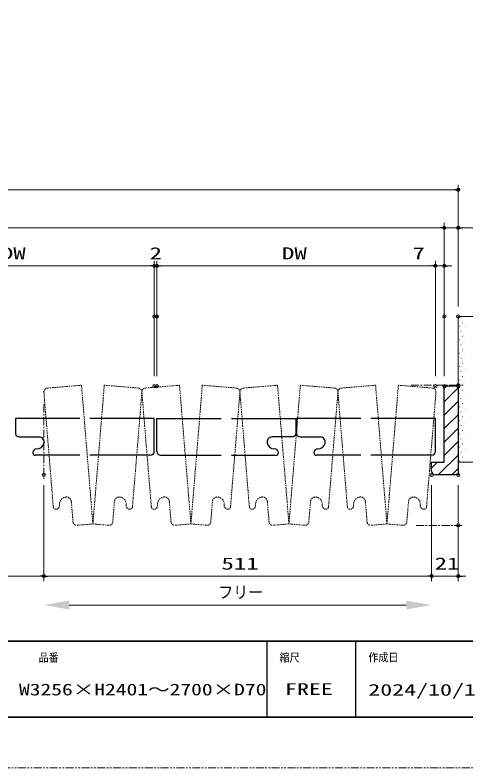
# Model space of a CAD drawing. Units: millimetres, scale not verified. Extents: x -1306 to 1306, y -607 to 607.
# Drawn here: x -222 to 134, y -594 to 0 of the extents above; entities that cross this region are included whole.
import ezdxf
from ezdxf.enums import TextEntityAlignment as Align

# ---------------------------------------------------------------- set-up
doc = ezdxf.new("R2010")
doc.units = ezdxf.units.MM
doc.header["$LTSCALE"] = 5
doc.header["$PDMODE"] = 32
doc.header["$PDSIZE"] = 2.5
for name, pattern in [('USER1', [2.5, 1.25, -0.25, 0.25, -0.25, 0.25, -0.25]), ('USER2', [0.375, 0.25, -0.125]), ('USER3', [2, 1.25, -0.25, 0.25, -0.25])]:
    doc.linetypes.add(name, pattern=pattern)
for name, color, linetype, lineweight in [('0-1_線(黄)', 2, 'Continuous', 15), ('0-3_陰線', 4, 'USER1', 9), ('0-C_中心線', 3, 'USER3', 9), ('0-D_線(白)', 7, 'Continuous', 30), ('1-1_寸法線', 3, 'Continuous', 13), ('1-2_ハッチング', 6, 'Continuous', 9), ('1-4_DEFPOINTS', 7, 'Continuous', 5), ('1-5_0', 3, 'Continuous', 25), ('1-6_点線(黄)', 2, 'USER2', 15), ('1-7_図面枠', 7, 'Continuous', 35)]:
    doc.layers.add(name, color=color, linetype=linetype, lineweight=lineweight)
doc.styles.add('ＭＳ ゴシック', font='')
doc.styles.get('ＭＳ ゴシック').set_extended_font_data('MS Gothic')

# ---------------------------------------------------------------- blocks, each defined once
blk = doc.blocks.new('_DOT')
at = {"layer": '1-5_0'}
blk.add_line((-2.5, 0), (-5, 0), dxfattribs=at)
for points in [[(0, 0), (-2.5, 0), (-2.48, 0.313)], [(0, 0), (-2.48, -0.313), (-2.5, 0)], [(0, 0), (-2.48, 0.313), (-2.421, 0.622)], [(0, 0), (-2.421, -0.622), (-2.48, -0.313)], [(0, 0), (-2.421, 0.622), (-2.324, 0.92)], [(0, 0), (-2.324, -0.92), (-2.421, -0.622)], [(0, 0), (-2.324, 0.92), (-2.191, 1.204)], [(0, 0), (-2.191, -1.204), (-2.324, -0.92)], [(0, 0), (-2.191, 1.204), (-2.023, 1.469)], [(0, 0), (-2.023, -1.469), (-2.191, -1.204)], [(0, 0), (-2.023, 1.469), (-1.822, 1.711)], [(0, 0), (-1.822, -1.711), (-2.023, -1.469)], [(0, 0), (-1.822, 1.711), (-1.594, 1.926)], [(0, 0), (-1.594, -1.926), (-1.822, -1.711)], [(0, 0), (-1.594, 1.926), (-1.34, 2.111)], [(0, 0), (-1.34, -2.111), (-1.594, -1.926)], [(0, 0), (-1.34, 2.111), (-1.064, 2.262)], [(0, 0), (-1.064, -2.262), (-1.34, -2.111)], [(0, 0), (-1.064, 2.262), (-0.773, 2.378)], [(0, 0), (-0.773, -2.378), (-1.064, -2.262)], [(0, 0), (-0.773, 2.378), (-0.468, 2.456)], [(0, 0), (-0.468, -2.456), (-0.773, -2.378)], [(0, 0), (-0.468, 2.456), (-0.157, 2.495)], [(0, 0), (-0.157, -2.495), (-0.468, -2.456)], [(0, 0), (-0.157, 2.495), (0.157, 2.495)], [(0, 0), (0.157, -2.495), (-0.157, -2.495)], [(0, 0), (0.157, 2.495), (0.468, 2.456)], [(0, 0), (0.468, 2.456), (0.773, 2.378)], [(0, 0), (0.773, 2.378), (1.064, 2.262)], [(0, 0), (1.064, 2.262), (1.34, 2.111)], [(0, 0), (1.34, 2.111), (1.594, 1.926)], [(0, 0), (1.594, 1.926), (1.822, 1.711)], [(0, 0), (1.822, 1.711), (2.023, 1.469)], [(0, 0), (2.023, 1.469), (2.191, 1.204)], [(0, 0), (2.191, 1.204), (2.324, 0.92)], [(0, 0), (2.324, 0.92), (2.421, 0.622)], [(0, 0), (2.421, 0.622), (2.48, 0.313)], [(0, 0), (2.48, 0.313), (2.5, 0)], [(0, 0), (0.468, -2.456), (0.157, -2.495)], [(0, 0), (0.773, -2.378), (0.468, -2.456)], [(0, 0), (1.064, -2.262), (0.773, -2.378)], [(0, 0), (1.34, -2.111), (1.064, -2.262)], [(0, 0), (1.594, -1.926), (1.34, -2.111)], [(0, 0), (1.822, -1.711), (1.594, -1.926)], [(0, 0), (2.023, -1.469), (1.822, -1.711)], [(0, 0), (2.191, -1.204), (2.023, -1.469)], [(0, 0), (2.324, -0.92), (2.191, -1.204)], [(0, 0), (2.421, -0.622), (2.324, -0.92)], [(0, 0), (2.48, -0.313), (2.421, -0.622)], [(0, 0), (2.5, 0), (2.48, -0.313)]]:
    blk.add_solid(points, dxfattribs=at)

msp = doc.modelspace()

# ---------------------------------------------------------------- linework, layer by layer
at = {"layer": '0-1_線(黄)'}
for p, q in [((190.808, -237.831), (127.967, -237.831)), ((127.967, -237.831), (127.967, -292.831)), ((190.808, -352.831), (127.967, -352.831))]:
    msp.add_line(p, q, dxfattribs=at)
at = {"layer": '0-3_陰線'}
msp.add_line((387.036, -594), (-1292.964, -594), dxfattribs=at)
at = {"layer": '0-C_中心線'}
for p, q in [((90.75, -292.069), (131.968, -292.069)), ((-198.824, -307.272), (-198.824, -366.828)), ((94.743, -402.593), (131.982, -402.593))]:
    msp.add_line(p, q, dxfattribs=at)
at = {"layer": '0-D_線(白)'}
for p, q in [((127.967, -292.831), (116.967, -292.831)), ((-221.289, -318.331), (-221.289, -330.366)), ((-170.517, -318.331), (-221.289, -318.331)), ((-111.715, -318.331), (-162.517, -318.331)), ((-111.715, -344.331), (-111.715, -318.331)), ((-109.715, -344.331), (-109.715, -318.331)), ((-109.715, -318.331), (-58.912, -318.331)), ((-50.912, -318.331), (-0.107, -318.331)), ((-0.107, -318.331), (-0.107, -330.366)), ((0.393, -318.331), (0.393, -330.366)), ((51.165, -318.331), (0.393, -318.331)), ((109.967, -318.331), (59.165, -318.331)), ((109.967, -344.331), (109.967, -318.331)), ((-218.405, -332.831), (-202.55, -332.831)), ((-2.991, -332.831), (-18.88, -332.831)), ((3.277, -332.831), (19.133, -332.831)), ((127.967, -340.331), (127.967, -352.831)), ((-198.572, -347.331), (-205.451, -347.331)), ((-170.517, -347.331), (-198.572, -347.331)), ((-114.715, -347.331), (-162.517, -347.331)), ((-106.715, -347.331), (-58.912, -347.331)), ((-50.912, -347.331), (-22.857, -347.331)), ((-22.857, -347.331), (-15.979, -347.331)), ((23.11, -347.331), (16.231, -347.331)), ((51.165, -347.331), (23.11, -347.331)), ((106.967, -347.331), (59.165, -347.331)), ((106.967, -359.831), (106.967, -352.831))]:
    msp.add_line(p, q, dxfattribs=at)
for points in [[(106.967, -352.831), (116.967, -352.831), (116.967, -292.831)], [(127.967, -292.831), (127.967, -362.831), (109.967, -362.831)]]:
    msp.add_lwpolyline(points, dxfattribs=at)
for centre, radius, start, end in [((-218.335, -329.832), 3, 190.07183, 268.66299), ((-3.061, -329.832), 3, 271.33701, 349.92817), ((3.347, -329.832), 3, 190.07183, 268.66299), ((-204.509, -336.331), 6, 271.00504, 344.95846), ((-202.572, -336.831), 4, 342.23706, 89.79248), ((-18.857, -336.831), 4, 90.20752, 197.76294), ((-16.92, -336.331), 6, 195.04154, 268.99496), ((17.173, -336.331), 6, 271.00504, 344.95846), ((19.11, -336.831), 4, 342.23706, 89.79248), ((-204.573, -345.331), 3, 86.80561, 175.94598), ((-114.715, -344.331), 3, 270, 0), ((-106.715, -344.331), 3, 180, 270), ((-16.857, -345.331), 3, 4.05402, 93.19439), ((17.109, -345.331), 3, 86.80561, 175.94598), ((106.967, -344.331), 3, 270, 0), ((-205.572, -345.331), 2, 173.83241, 273.48279), ((-15.857, -345.331), 2, 266.51721, 6.16759), ((16.11, -345.331), 2, 173.83241, 273.48279), ((109.967, -359.831), 3, 180, 270)]:
    msp.add_arc(centre, radius, start, end, dxfattribs=at)
at = {"layer": '1-1_寸法線'}
for p, q in [((127.967, -229.831), (127.967, -133.831)), ((-789.761, -137.831), (124.967, -137.831)), ((116.967, -229.831), (116.967, -163.831)), ((116.967, -284.831), (116.967, -163.831)), ((127.967, -229.831), (127.967, -163.831)), ((113.967, -167.831), (-778.761, -167.831)), ((113.967, -167.831), (110.967, -167.831)), ((116.967, -167.831), (127.967, -167.831)), ((130.967, -167.831), (153.872, -167.831)), ((-111.715, -229.831), (-111.715, -193.831)), ((-111.715, -284.831), (-111.715, -193.831)), ((-109.715, -284.831), (-109.715, -193.831)), ((-109.715, -229.831), (-109.715, -193.831)), ((109.967, -284.831), (109.967, -193.831)), ((109.967, -284.831), (109.967, -193.831)), ((116.967, -284.831), (116.967, -193.831)), ((-114.715, -197.831), (-328.397, -197.831)), ((-114.715, -197.831), (-117.715, -197.831)), ((-111.715, -197.831), (-109.715, -197.831)), ((-106.715, -197.831), (-103.715, -197.831)), ((106.967, -197.831), (-106.715, -197.831)), ((106.967, -197.831), (89.301, -197.831)), ((116.967, -197.831), (109.967, -197.831)), ((119.967, -197.831), (122.967, -197.831)), ((-198.824, -370.831), (-198.824, -446.593)), ((-198.824, -370.831), (-198.824, -446.593)), ((106.969, -370.831), (106.969, -446.593)), ((106.969, -370.831), (106.969, -446.593)), ((127.967, -370.831), (127.967, -446.593)), ((-768.761, -442.593), (-201.824, -442.593)), ((-195.824, -442.593), (103.969, -442.593)), ((103.969, -442.593), (100.969, -442.593)), ((106.969, -442.593), (127.967, -442.593)), ((130.967, -442.593), (133.967, -442.593)), ((-45.931, -465.462), (-178.824, -465.462)), ((-45.931, -465.462), (86.962, -465.462))]:
    msp.add_line(p, q, dxfattribs=at)
for points in [[(-198.824, -465.462), (-178.824, -461.989), (-178.824, -468.935)], [(106.962, -465.462), (86.962, -468.935), (86.962, -461.989)]]:
    msp.add_solid(points, dxfattribs=at)
at = {"layer": '1-2_ハッチング'}
for p, q in [((130.126, -238.877), (130.176, -238.877)), ((131.452, -242.854), (131.502, -242.854)), ((128.8, -245.506), (128.85, -245.506)), ((132.777, -246.832), (132.827, -246.832)), ((130.126, -249.483), (130.176, -249.483)), ((131.452, -253.461), (131.502, -253.461)), ((128.8, -256.112), (128.85, -256.112)), ((130.126, -260.09), (130.176, -260.09)), ((132.777, -257.438), (132.827, -257.438)), ((128.8, -266.719), (128.85, -266.719)), ((131.452, -264.067), (131.502, -264.067)), ((130.126, -270.697), (130.176, -270.697)), ((132.777, -268.045), (132.827, -268.045)), ((128.8, -277.326), (128.85, -277.326)), ((131.452, -274.674), (131.502, -274.674)), ((132.777, -278.652), (132.827, -278.652)), ((130.126, -281.303), (130.176, -281.303)), ((128.8, -287.932), (128.85, -287.932)), ((131.452, -285.281), (131.502, -285.281)), ((132.777, -289.258), (132.827, -289.258)), ((116.967, -294.462), (118.598, -292.831)), ((116.967, -305.068), (127.967, -294.068)), ((130.126, -291.91), (130.176, -291.91)), ((131.452, -295.887), (131.502, -295.887)), ((128.8, -298.539), (128.85, -298.539)), ((130.126, -302.516), (130.176, -302.516)), ((132.777, -299.865), (132.827, -299.865)), ((116.967, -315.675), (127.967, -304.675)), ((131.452, -306.494), (131.502, -306.494)), ((128.8, -309.146), (128.85, -309.146)), ((130.126, -313.123), (130.176, -313.123)), ((132.777, -310.471), (132.827, -310.471)), ((116.967, -326.281), (127.967, -315.281)), ((128.8, -319.752), (128.85, -319.752)), ((131.452, -317.1), (131.502, -317.1)), ((116.967, -336.888), (127.967, -325.888)), ((130.126, -323.73), (130.176, -323.73)), ((132.777, -321.078), (132.827, -321.078)), ((128.8, -330.359), (128.85, -330.359)), ((131.452, -327.707), (131.502, -327.707)), ((132.777, -331.685), (132.827, -331.685)), ((116.967, -347.495), (127.967, -336.495)), ((130.126, -334.336), (130.176, -334.336)), ((131.452, -338.314), (131.502, -338.314)), ((128.8, -340.965), (128.85, -340.965)), ((132.777, -342.291), (132.827, -342.291)), ((112.238, -362.831), (127.967, -347.101)), ((130.126, -344.943), (130.176, -344.943)), ((131.452, -348.92), (131.502, -348.92)), ((106.967, -357.495), (111.631, -352.831)), ((128.8, -351.572), (128.85, -351.572)), ((122.844, -362.831), (127.967, -357.708))]:
    msp.add_line(p, q, dxfattribs=at)
at = {"layer": '1-4_DEFPOINTS'}
for p in [(127.967, -137.831), (127.967, -167.831), (-109.715, -197.831), (116.967, -197.831), (-111.715, -237.831), (-109.715, -237.831), (116.967, -237.831), (127.967, -237.831), (127.967, -292.069), (-111.715, -292.831), (-109.715, -292.831), (109.967, -292.831), (116.967, -292.831), (127.967, -292.831), (-198.824, -362.831), (-198.824, -362.831), (106.969, -362.831), (127.967, -362.831), (127.967, -362.831), (127.967, -402.593), (-198.824, -442.593), (106.969, -442.593), (127.967, -442.593)]:
    msp.add_point(p, dxfattribs=at)
at = {"layer": '1-5_0', "color": 7}
for p, q in [((-22.964, -494), (-22.964, -554)), ((47.036, -494), (47.036, -554))]:
    msp.add_line(p, q, dxfattribs=at)
at = {"layer": '1-6_点線(黄)'}
for p, q in [((-196.07, -294.282), (-169.161, -292.069)), ((-169.161, -292.069), (-160.162, -401.525)), ((-124.254, -294.282), (-151.163, -292.069)), ((-118.766, -294.282), (-91.857, -292.069)), ((-91.857, -292.069), (-82.858, -401.525)), ((-73.859, -292.069), (-82.858, -401.525)), ((-46.95, -294.282), (-73.859, -292.069)), ((-41.462, -294.282), (-14.552, -292.069)), ((30.355, -294.282), (3.445, -292.069)), ((35.843, -294.282), (62.752, -292.069)), ((62.752, -292.069), (71.751, -401.525)), ((80.75, -292.069), (71.751, -401.525)), ((107.659, -294.282), (80.75, -292.069)), ((-198.814, -297.517), (-191.943, -381.093)), ((-121.51, -297.517), (-128.381, -381.093)), ((-121.51, -297.517), (-114.639, -381.093)), ((-44.206, -297.517), (-51.077, -381.093)), ((-44.206, -297.517), (-37.334, -381.093)), ((33.099, -297.517), (26.228, -381.093)), ((33.099, -297.517), (39.97, -381.093)), ((110.403, -297.517), (103.532, -381.093)), ((-191.943, -381.093), (-191.379, -387.948)), ((-175.81, -400.364), (-177.166, -383.869)), ((-144.514, -400.364), (-143.158, -383.869)), ((-128.381, -381.093), (-128.945, -387.948)), ((-114.639, -381.093), (-114.075, -387.948)), ((-98.505, -400.364), (-99.862, -383.869)), ((-67.21, -400.364), (-65.854, -383.869)), ((-51.077, -381.093), (-51.64, -387.948)), ((-37.334, -381.093), (-36.771, -387.948)), ((-21.201, -400.364), (-22.557, -383.869)), ((10.094, -400.364), (11.45, -383.869)), ((26.228, -381.093), (25.664, -387.948)), ((39.97, -381.093), (40.533, -387.948)), ((56.103, -400.364), (54.747, -383.869)), ((87.399, -400.364), (88.755, -383.869)), ((103.532, -381.093), (102.968, -387.948)), ((-160.162, -401.525), (-173.154, -402.593)), ((-82.858, -401.525), (-95.849, -402.593)), ((-82.858, -401.525), (-69.866, -402.593)), ((71.751, -401.525), (58.759, -402.593)), ((71.751, -401.525), (84.743, -402.593))]:
    msp.add_line(p, q, dxfattribs=at)
for points in [[(-151.163, -292.069), (-160.162, -401.525), (-147.17, -402.593)], [(-14.552, -292.069), (-5.553, -401.525), (-18.545, -402.593)], [(3.445, -292.069), (-5.553, -401.525), (7.438, -402.593)]]:
    msp.add_lwpolyline(points, dxfattribs=at)
for centre, radius, start, end in [((-195.824, -297.272), 3, 86.7831, 190.57605), ((-124.5, -297.272), 3, 349.42395, 93.2169), ((-118.52, -297.272), 3, 86.7831, 190.57605), ((-47.196, -297.272), 3, 349.42395, 93.2169), ((-41.216, -297.272), 3, 86.7831, 190.57605), ((30.109, -297.272), 3, 349.42395, 93.2169), ((36.089, -297.272), 3, 86.7831, 190.57605), ((107.413, -297.272), 3, 349.42395, 93.2169), ((-180.494, -386.108), 6, 109.74154, 183.69496), ((-181.151, -384.219), 4, 4.90752, 112.46294), ((-139.174, -384.219), 4, 67.53706, 175.09248), ((-139.83, -386.108), 6, 356.30504, 70.25846), ((-103.19, -386.108), 6, 109.74154, 183.69496), ((-103.846, -384.219), 4, 4.90752, 112.46294), ((-61.869, -384.219), 4, 67.53706, 175.09248), ((-62.526, -386.108), 6, 356.30504, 70.25846), ((-25.885, -386.108), 6, 109.74154, 183.69496), ((-26.542, -384.219), 4, 4.90752, 112.46294), ((15.435, -384.219), 4, 67.53706, 175.09248), ((14.778, -386.108), 6, 356.30504, 70.25846), ((51.419, -386.108), 6, 109.74154, 183.69496), ((50.762, -384.219), 4, 4.90752, 112.46294), ((92.739, -384.219), 4, 67.53706, 175.09248), ((92.083, -386.108), 6, 356.30504, 70.25846), ((-189.376, -387.906), 2, 181.21721, 280.86759), ((-189.458, -386.909), 3, 278.75402, 7.89439), ((-130.866, -386.909), 3, 172.10561, 261.24598), ((-130.948, -387.906), 2, 259.13241, 358.78279), ((-112.072, -387.906), 2, 181.21721, 280.86759), ((-112.154, -386.909), 3, 278.75402, 7.89439), ((-53.562, -386.909), 3, 172.10561, 261.24598), ((-53.644, -387.906), 2, 259.13241, 358.78279), ((-34.768, -387.906), 2, 181.21721, 280.86759), ((-34.85, -386.909), 3, 278.75402, 7.89439), ((23.743, -386.909), 3, 172.10561, 261.24598), ((23.661, -387.906), 2, 259.13241, 358.78279), ((42.537, -387.906), 2, 181.21721, 280.86759), ((42.455, -386.909), 3, 278.75402, 7.89439), ((101.047, -386.909), 3, 172.10561, 261.24598), ((100.965, -387.906), 2, 259.13241, 358.78279), ((-172.864, -399.589), 3, 193.7064, 264.62817), ((-147.46, -399.589), 3, 275.37183, 346.2936), ((-95.56, -399.589), 3, 193.7064, 264.62817), ((-70.156, -399.589), 3, 275.37183, 346.2936), ((-18.256, -399.589), 3, 193.7064, 264.62817), ((7.149, -399.589), 3, 275.37183, 346.2936), ((59.049, -399.589), 3, 193.7064, 264.62817), ((84.453, -399.589), 3, 275.37183, 346.2936)]:
    msp.add_arc(centre, radius, start, end, dxfattribs=at)
at = {"layer": '1-7_図面枠'}
msp.add_line((-1252.964, -494), (347.036, -494), dxfattribs=at)
msp.add_lwpolyline([(-1252.964, -554), (347.036, -554), (347.036, 554), (-1252.964, 554)], close=True, dxfattribs=at)

# ---------------------------------------------------------------- block references
at = {"layer": '1-1_寸法線', "xscale": 0.6, "yscale": 0.6}
for p in [(127.967, -137.831), (116.967, -167.831), (116.967, -167.831), (-111.715, -197.831), (-111.715, -197.831), (109.967, -197.831), (109.967, -197.831), (-198.824, -442.593), (106.969, -442.593), (106.969, -442.593)]:
    msp.add_blockref('_DOT', p, dxfattribs=at)
at = {"layer": '1-1_寸法線', "xscale": 0.6, "yscale": 0.6, "rotation": 180}
for p in [(127.967, -167.831), (-109.715, -197.831), (-109.715, -197.831), (116.967, -197.831), (-198.824, -442.593), (127.967, -442.593)]:
    msp.add_blockref('_DOT', p, dxfattribs=at)

# ---------------------------------------------------------------- texts
at = {"layer": '1-1_寸法線', "style": 'ＭＳ ゴシック'}
for s, width, p in [('DW', 1.5, (-232.746, -195.681)), ('2', 1.5, (-115.477, -195.681)), ('DW', 1.5, (-11.064, -195.681)), ('7', 1.5, (91.872, -195.681)), ('511', 1.5, (-58.785, -440.443)), ('21', 1.5, (109.373, -440.443)), ('フリー', 0.9, (-61.284, -463.043))]:
    msp.add_text(s, height=9.604, dxfattribs=dict(at, width=width)).set_placement(p, align=Align.BOTTOM_LEFT)
at = {"layer": '1-7_図面枠', "style": 'ＭＳ ゴシック'}
for s, height, width, p in [('品番', 6.452, 0.9, (-202.964, -512.073)), ('縮尺', 6.452, 0.9, (-12.964, -512.038)), ('作成日', 6.452, 0.9, (57.036, -511.963)), ('W3256×H2401～2700×D70', 9.236, 1.35, (-218.459, -539.518)), ('FREE', 9.238, 1.5, (-8.665, -539.129)), ('2024/10/1', 9.238, 1.5, (57.036, -539.776))]:
    msp.add_text(s, height=height, dxfattribs=dict(at, width=width)).set_placement(p, align=Align.BOTTOM_LEFT)

doc.saveas('drawing.dxf')
